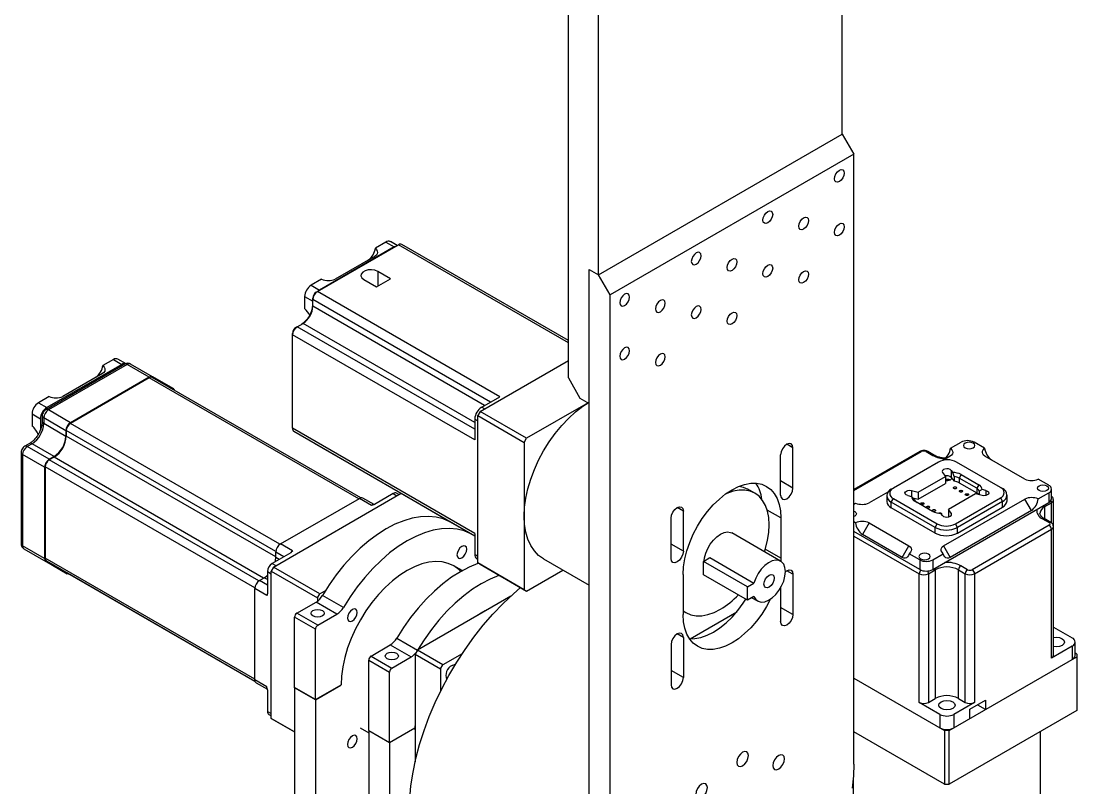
# Model space of a CAD drawing. Header units: millimetres. Extents: x -689 to -21, y -695 to 123.
# Drawn here: x -381.3 to -59.7, y -519.2 to -285.6 of the extents above; entities that cross this region are included whole.
import ezdxf

# ---------------------------------------------------------------- set-up
doc = ezdxf.new("R2010")
doc.units = ezdxf.units.MM

msp = doc.modelspace()

# ---------------------------------------------------------------- linework, layer by layer
at = {"color": 7, "linetype": 'Continuous', "lineweight": 25}
for p, q in [((-214.57, -394.32), (-214.57, -169.78)), ((-131.13, -320.03), (-131.13, -168.97)), ((-205.38, -362.89), (-205.38, -211.83)), ((-205.38, -362.89), (-131.13, -320.03)), ((-131.13, -320.03), (-127.6, -326.15)), ((-127.6, -326.15), (-201.84, -369.01)), ((-127.6, -511.91), (-127.6, -326.15)), ((-290.97, -367.98), (-266.3, -353.74)), ((-270.15, -352.94), (-273.34, -354.78)), ((-270.15, -352.94), (-267.6, -354.41)), ((-266.71, -353.98), (-268.75, -352.8)), ((-214.57, -383.6), (-266.3, -353.74)), ((-214.57, -382.92), (-265.3, -353.64)), ((-267.6, -354.41), (-290.37, -367.55)), ((-273.41, -357.18), (-285.58, -364.2)), ((-268.74, -364.13), (-272.62, -361.88)), ((-272.62, -361.88), (-272.62, -366.37)), ((-208.21, -551.1), (-208.21, -361.25)), ((-208.21, -361.25), (-205.38, -362.89)), ((-201.84, -369.01), (-205.38, -362.89)), ((-289.72, -364.24), (-292.92, -366.08)), ((-292.92, -366.08), (-290.37, -367.55)), ((-276.87, -364.33), (-272.98, -366.57)), ((-272.98, -366.57), (-268.74, -364.13)), ((-294.9, -369.51), (-294.9, -373.2)), ((-294.9, -369.51), (-292.39, -370.96)), ((-291.33, -368.19), (-290.97, -367.98)), ((-235.47, -400.03), (-290.97, -367.98)), ((-201.84, -554.77), (-201.84, -369.01)), ((-292.39, -372.47), (-292.39, -370.02)), ((-238.29, -401.66), (-292.39, -370.43)), ((-240.06, -402.68), (-292.39, -372.47)), ((-297.51, -378.9), (-297.16, -378.7)), ((-297.16, -378.7), (-295.39, -377.68)), ((-243.07, -409.93), (-297.16, -378.7)), ((-243.07, -407.89), (-295.39, -377.68)), ((-298.58, -409.65), (-298.58, -380.74)), ((-243.07, -413.19), (-298.58, -381.15)), ((-353.16, -388.71), (-356.36, -390.56)), ((-353.16, -388.71), (-350.62, -390.18)), ((-349.22, -390.04), (-351.76, -388.57)), ((-241.44, -404.54), (-214.57, -389.03)), ((-349.67, -390.11), (-373.71, -403.99)), ((-350.62, -390.18), (-373.39, -403.33)), ((-348.92, -390.18), (-372.96, -404.06)), ((-342.2, -394.06), (-348.92, -390.18)), ((-341.2, -393.96), (-347.92, -390.08)), ((-356.43, -392.95), (-368.59, -399.97)), ((-342.2, -394.06), (-366.25, -407.94)), ((-342.2, -394.26), (-366.25, -408.14)), ((-278.39, -431.1), (-342.2, -394.26)), ((-277.82, -430.84), (-341.33, -394.18)), ((-334.77, -397.68), (-341.17, -393.98)), ((-214.57, -394.32), (-211.04, -400.45)), ((-372.74, -400.01), (-375.93, -401.86)), ((-375.93, -401.86), (-373.39, -403.33)), ((-240.95, -403.19), (-235.47, -400.03)), ((-208.55, -401.88), (-227.3, -412.7)), ((-211.04, -400.45), (-208.21, -402.08)), ((-366.25, -407.94), (-372.96, -404.06)), ((-241.44, -404.54), (-242.15, -405.76)), ((-227.3, -412.7), (-241.44, -404.54)), ((-240.95, -403.19), (-240.03, -403.72)), ((-377.91, -405.29), (-375.37, -406.76)), ((-377.91, -405.29), (-377.91, -408.98)), ((-375.37, -406.76), (-375.37, -410.15)), ((-374.82, -405.9), (-374.82, -407.61)), ((-367.66, -410.39), (-374.38, -406.51)), ((-374.38, -406.51), (-374.38, -408.23)), ((-367.66, -412.1), (-374.38, -408.23)), ((-302.42, -444.99), (-366.25, -408.14)), ((-243.07, -406.86), (-243.07, -413.19)), ((-243.07, -406.86), (-242.15, -407.4)), ((-242.15, -405.76), (-228.01, -413.93)), ((-242.15, -450.67), (-242.15, -405.76)), ((-367.66, -410.39), (-367.66, -412.1)), ((-367.48, -410.29), (-367.48, -412)), ((-303.66, -447.13), (-367.48, -410.29)), ((-243.07, -441.69), (-298.58, -409.65)), ((-298.16, -410.56), (-243.07, -442.37)), ((-378.66, -414.27), (-380.15, -415.13)), ((-377.91, -414.35), (-379.4, -415.21)), ((-371.2, -418.23), (-377.91, -414.35)), ((-303.67, -448.84), (-367.48, -412)), ((-291.97, -414.13), (-243.07, -442.37)), ((-228.01, -413.93), (-227.3, -412.7)), ((-228.01, -413.93), (-228.01, -458.84)), ((-146.18, -415.62), (-148.05, -414.53)), ((-98.15, -415.72), (-94.96, -413.88)), ((-87.8, -415.72), (-91, -413.88)), ((-381.25, -417.04), (-381.25, -444.81)), ((-374.09, -421.53), (-380.81, -417.66)), ((-380.81, -417.66), (-380.81, -445.42)), ((-372.68, -419.08), (-379.4, -415.21)), ((-149.93, -430.03), (-149.93, -417.78)), ((-146.18, -427.86), (-146.18, -415.62)), ((-107.5, -416.7), (-127.6, -428.3)), ((-127.6, -428.64), (-107, -416.75)), ((-105.58, -416.75), (-103.51, -417.94)), ((-103.01, -417.89), (-105.08, -416.7)), ((-371.2, -418.23), (-372.68, -419.08)), ((-371.2, -418.43), (-372.68, -419.29)), ((-308.85, -456.13), (-372.68, -419.29)), ((-307.38, -455.27), (-371.2, -418.43)), ((-101.86, -419.93), (-115.58, -427.85)), ((-98.22, -418.12), (-100.47, -419.41)), ((-82.96, -427.65), (-96.32, -419.93)), ((-75.57, -425.14), (-87.73, -418.12)), ((-374.09, -421.53), (-374.09, -449.3)), ((-373.92, -421.43), (-373.92, -449.19)), ((-310.09, -458.28), (-373.92, -421.43)), ((-108.01, -429.08), (-99.73, -424.3)), ((-100.6, -423.15), (-99.73, -424.3)), ((-99.73, -424.3), (-99.73, -426.42)), ((-97.94, -422.48), (-97.45, -423.13)), ((-97.94, -422.48), (-97.94, -424.61)), ((-97.05, -424.38), (-97.45, -423.13)), ((-97.05, -424.38), (-97.05, -425.78)), ((-94.94, -423.74), (-95.56, -424.82)), ((-94.94, -423.74), (-89.55, -426.85)), ((-146.18, -427.86), (-149.93, -425.7)), ((-108.01, -431.2), (-99.73, -426.42)), ((-97.94, -424.61), (-97.05, -425.78)), ((-90.18, -427.93), (-95.56, -424.82)), ((-95.56, -424.82), (-95.56, -426.22)), ((-95.56, -426.22), (-90.18, -429.33)), ((-89.55, -426.85), (-90.18, -427.93)), ((-82.96, -427.65), (-82.33, -428.01)), ((-68.23, -427.02), (-71.42, -425.18)), ((-304.37, -451.9), (-265.48, -429.45)), ((-273.76, -432.9), (-277.21, -430.9)), ((-267.89, -429.53), (-273.59, -432.83)), ((-267.89, -429.53), (-266.76, -430.19)), ((-266.17, -429.85), (-266.89, -429.43)), ((-265.48, -429.45), (-251.34, -437.62)), ((-157.76, -429.42), (-159.88, -428.19)), ((-117.23, -429.09), (-122.97, -432.4)), ((-117.61, -430.17), (-117.61, -431.9)), ((-116.21, -428.21), (-115.58, -427.85)), ((-111.16, -430.12), (-110.04, -430.4)), ((-110.04, -430.4), (-109.12, -431.35)), ((-110.01, -428.58), (-108.01, -429.08)), ((-110.01, -428.58), (-110.01, -430.43)), ((-109.66, -430.79), (-108.01, -431.2)), ((-108.01, -429.08), (-108.01, -431.2)), ((-90.53, -429.62), (-98.81, -434.4)), ((-96.68, -438.76), (-82.96, -430.85)), ((-88.53, -430.12), (-90.53, -429.62)), ((-90.18, -427.93), (-90.18, -429.33)), ((-88.5, -428.3), (-89.42, -428.79)), ((-89.42, -428.79), (-89.42, -429.89)), ((-87.38, -428.58), (-88.5, -428.3)), ((-87.38, -428.58), (-87.38, -430.12)), ((-82.96, -430.85), (-82.33, -431.93)), ((-80.93, -431.7), (-80.93, -429.97)), ((-71.42, -431.15), (-68.23, -429.31)), ((-68.23, -429.31), (-68.23, -432.25)), ((-67.41, -431.1), (-67.41, -428.17)), ((-302.25, -444.88), (-278.21, -431)), ((-274.5, -433.15), (-278.21, -431)), ((-179.51, -434.86), (-181.39, -433.78)), ((-127.6, -432.72), (-127.12, -432.44)), ((-116.21, -432.13), (-115.58, -431.05)), ((-102.84, -439.85), (-116.21, -432.13)), ((-116.21, -433.86), (-116.21, -432.13)), ((-102.84, -441.57), (-116.21, -433.86)), ((-115.58, -431.05), (-102.22, -438.76)), ((-103.6, -434.96), (-108.99, -431.85)), ((-103.58, -452.66), (-68.23, -432.25)), ((-100.32, -445.48), (-75.57, -431.19)), ((-82.33, -431.93), (-96.05, -439.85)), ((-96.05, -441.57), (-82.33, -433.66)), ((-82.33, -433.66), (-82.33, -431.93)), ((-73.53, -434.72), (-75.57, -431.19)), ((-69.47, -433.51), (-67.4, -432.32)), ((-69.47, -437.26), (-69.47, -433.51)), ((-67.4, -438.5), (-67.4, -432.32)), ((-66.81, -478.8), (-66.81, -431.5)), ((-183.26, -449.27), (-183.26, -437.02)), ((-179.51, -447.11), (-179.51, -434.86)), ((-149.84, -436.97), (-154, -434.57)), ((-149.84, -436.97), (-149.84, -449.22)), ((-127.33, -436.42), (-127.6, -436.54)), ((-100.6, -436.21), (-101.09, -435.56)), ((-97.94, -435.55), (-98.81, -434.4)), ((-98.81, -434.4), (-98.81, -436.52)), ((-98.71, -436.65), (-98.81, -436.52)), ((-73.53, -434.72), (-98.28, -449.01)), ((-97.94, -435.55), (-97.94, -436.21)), ((-70.18, -437.19), (-68.11, -438.38)), ((-67.61, -438.33), (-69.68, -437.14)), ((-251.34, -437.62), (-251.51, -437.71)), ((-251.34, -437.62), (-250.63, -438.02)), ((-244.28, -441.81), (-250.65, -438.14)), ((-250.63, -438.14), (-250.63, -438.02)), ((-127.12, -438.42), (-127.6, -438.14)), ((-122.97, -438.46), (-125.01, -441.99)), ((-122.97, -438.46), (-110.81, -445.48)), ((-102.84, -439.85), (-102.22, -438.76)), ((-102.84, -441.57), (-102.84, -439.85)), ((-96.05, -439.85), (-96.68, -438.76)), ((-96.05, -441.57), (-96.05, -439.85)), ((-68.11, -439.2), (-91.54, -452.73)), ((-90.83, -453.95), (-67.4, -440.42)), ((-67.4, -479.62), (-67.4, -440.42)), ((-243.07, -441.69), (-243.07, -448.02)), ((-149.91, -450.12), (-164.76, -441.54)), ((-107.54, -452.66), (-127.6, -441.08)), ((-127.6, -442.47), (-107.71, -453.95)), ((-112.85, -449.01), (-125.01, -441.99)), ((-374.09, -449.3), (-380.81, -445.42)), ((-380.4, -446.33), (-373.68, -450.21)), ((-298.54, -447.02), (-302.25, -444.88)), ((-179.51, -447.11), (-183.26, -444.94)), ((-149.84, -449.22), (-154.6, -446.47)), ((-112.85, -449.01), (-110.81, -445.48)), ((-100.32, -445.48), (-98.28, -449.01)), ((-373.99, -450.03), (-373.96, -450.05)), ((-373.96, -450.05), (-367.25, -453.93)), ((-310.1, -486.03), (-373.92, -449.19)), ((-373.55, -450), (-310.05, -486.66)), ((-299.09, -447.55), (-304.8, -450.84)), ((-303.67, -449.05), (-303.67, -447.33)), ((-301.19, -448.76), (-303.67, -447.33)), ((-302.68, -449.62), (-303.67, -449.05)), ((-299.09, -447.55), (-298.54, -447.02)), ((-243.07, -448.02), (-242.15, -448.55)), ((-242.45, -449.39), (-242.15, -449.56)), ((-222.1, -449.43), (-208.21, -457.45)), ((-173.42, -450.18), (-171.46, -449.05)), ((-173.42, -454.26), (-173.42, -450.18)), ((-159.98, -457.93), (-173.42, -450.18)), ((-171.46, -449.05), (-158.03, -456.81)), ((-149.84, -449.22), (-149.86, -450.15)), ((-107.54, -449.72), (-110.74, -447.87)), ((-107.54, -449.72), (-107.54, -452.66)), ((-103.58, -449.72), (-100.39, -447.87)), ((-103.58, -449.72), (-103.58, -452.66)), ((-306.21, -453.29), (-306.21, -459.88)), ((-306.21, -453.29), (-305.08, -453.94)), ((-304.37, -451.9), (-305.08, -453.13)), ((-305.08, -453.13), (-290.94, -461.29)), ((-305.08, -498.04), (-305.08, -453.13)), ((-304.8, -450.84), (-303.67, -451.49)), ((-290.23, -460.07), (-304.37, -451.9)), ((-246.88, -453.01), (-249.43, -451.53)), ((-228.01, -458.84), (-242.15, -450.67)), ((-242.15, -450.67), (-241.44, -451.08)), ((-241.44, -451.08), (-227.3, -459.24)), ((-227.3, -459.24), (-216.2, -452.84)), ((-146.18, -454.11), (-148.05, -453.03)), ((-104.88, -453.95), (-102.81, -452.76)), ((-102.81, -452.76), (-102.81, -491.95)), ((-95.73, -491.95), (-95.73, -452.76)), ((-95.73, -452.76), (-93.66, -453.95)), ((-92.96, -452.73), (-95.03, -451.53)), ((-367.15, -453.69), (-367.12, -453.71)), ((-367.12, -453.71), (-310.05, -486.66)), ((-308.69, -456.03), (-307.2, -455.17)), ((-306.21, -457.46), (-308.69, -456.03)), ((-306.21, -455.74), (-307.2, -455.17)), ((-179.6, -454.16), (-179.6, -466.41)), ((-159.98, -462.02), (-173.42, -454.26)), ((-146.18, -454.11), (-146.18, -466.36)), ((-107.71, -493.15), (-107.71, -453.95)), ((-104.88, -453.95), (-104.88, -493.15)), ((-93.66, -493.15), (-93.66, -453.95)), ((-90.83, -453.95), (-90.83, -493.15)), ((-306.39, -460.62), (-310.1, -458.48)), ((-310.1, -486.24), (-310.1, -458.48)), ((-288.58, -459.11), (-290.23, -460.07)), ((-227.3, -459.24), (-228.01, -458.84)), ((-159.98, -457.93), (-158.03, -456.81)), ((-159.98, -462.02), (-159.98, -457.93)), ((-149.93, -458.24), (-149.93, -468.52)), ((-297.27, -465.97), (-291.41, -462.58)), ((-285.04, -466.26), (-291.41, -462.58)), ((-290.94, -461.29), (-290.23, -460.07)), ((-290.94, -461.29), (-290.94, -462.27)), ((-283.08, -464.21), (-289.44, -460.53)), ((-232.11, -460.8), (-260.53, -477.21)), ((-158.03, -460.89), (-159.98, -462.02)), ((-158.64, -461.24), (-156.91, -462.24)), ((-290.9, -469.64), (-297.27, -465.97)), ((-290.9, -469.64), (-285.04, -466.26)), ((-179.6, -465.3), (-178.75, -465.79)), ((-177.48, -473.75), (-163.28, -465.55)), ((-146.18, -466.36), (-149.93, -464.19)), ((-291.61, -470.87), (-297.97, -467.19)), ((-297.97, -488.62), (-297.97, -467.19)), ((-291.61, -492.3), (-291.61, -470.87)), ((-179.51, -473.35), (-181.39, -472.27)), ((-66.81, -470.22), (-61.09, -473.52)), ((-274.67, -479.01), (-268.81, -475.63)), ((-268.81, -475.63), (-262.45, -479.3)), ((-266.85, -473.58), (-260.54, -477.22)), ((-183.26, -475.51), (-183.26, -487.76)), ((-179.51, -473.35), (-179.51, -485.6)), ((-60.21, -478.83), (-60.21, -474.75)), ((-274.67, -479.01), (-268.31, -482.68)), ((-260.53, -477.21), (-261.24, -478.44)), ((-261.24, -478.44), (-253.46, -482.93)), ((-261.24, -478.44), (-261.24, -511.27)), ((-252.75, -481.7), (-260.53, -477.21)), ((-246.94, -478.34), (-252.75, -481.7)), ((-61.09, -475.97), (-67.4, -479.62)), ((-61.09, -475.97), (-61.09, -480.06)), ((-59.67, -478.42), (-60.21, -478.11)), ((-59.67, -478.42), (-59.67, -495.57)), ((-275.38, -480.23), (-269.02, -483.91)), ((-275.38, -501.67), (-275.38, -480.23)), ((-268.31, -482.68), (-262.45, -479.3)), ((-253.46, -482.93), (-252.75, -481.7)), ((-98.56, -501.69), (-59.67, -479.24)), ((-269.02, -505.34), (-269.02, -483.91)), ((-253.46, -482.93), (-253.46, -489.64)), ((-179.51, -485.6), (-183.26, -483.43)), ((-306.39, -488.38), (-310.1, -486.24)), ((-309.69, -487.15), (-306.25, -489.14)), ((-306.21, -489.33), (-306.39, -488.38)), ((-291.61, -492.3), (-297.97, -488.62)), ((-297.97, -488.67), (-297.94, -488.64)), ((-291.61, -492.34), (-297.97, -488.67)), ((-297.97, -488.67), (-297.97, -533.62)), ((-291.61, -492.3), (-283.81, -487.8)), ((-291.61, -492.34), (-283.83, -487.85)), ((-127.6, -485.75), (-99.98, -501.69)), ((-306.21, -489.33), (-306.21, -495.91)), ((-104.88, -493.15), (-102.81, -491.95)), ((-95.73, -491.95), (-93.66, -493.15)), ((-291.61, -492.34), (-291.61, -537.29)), ((-101.39, -496.79), (-107.71, -493.15)), ((-90.83, -493.15), (-97.15, -496.79)), ((-92.25, -495.19), (-87.51, -492.45)), ((-92.25, -498.05), (-92.25, -495.19)), ((-89.88, -493.94), (-89.99, -493.88)), ((-89.88, -493.94), (-89.88, -493.82)), ((-87.51, -495.31), (-89.88, -493.94)), ((-87.51, -492.45), (-87.51, -495.31)), ((-306.21, -495.91), (-305.08, -496.57)), ((-305.8, -496.83), (-305.08, -497.24)), ((-297.97, -502.14), (-305.08, -498.04)), ((-305.08, -498.04), (-304.37, -498.45)), ((-304.37, -498.45), (-297.97, -502.14)), ((-101.39, -496.79), (-101.39, -500.87)), ((-59.67, -495.57), (-98.56, -518.02)), ((-97.15, -496.79), (-97.15, -500.87)), ((-277.93, -500.9), (-275.38, -502.37)), ((-269.02, -505.34), (-261.28, -500.87)), ((-269.02, -505.38), (-261.28, -500.91)), ((-261.31, -500.89), (-261.28, -500.91)), ((-261.24, -499.51), (-261.28, -500.87)), ((-261.28, -500.91), (-261.24, -502.27)), ((-275.38, -501.67), (-269.02, -505.34)), ((-275.38, -501.71), (-275.35, -501.69)), ((-275.38, -501.71), (-275.38, -546.62)), ((-275.38, -501.71), (-269.02, -505.38)), ((-99.98, -518.02), (-127.6, -502.08)), ((-98.56, -501.69), (-99.98, -501.69)), ((-99.98, -501.69), (-99.98, -518.02)), ((-98.56, -518.02), (-98.56, -501.69)), ((-70.77, -529.46), (-70.77, -501.98)), ((-269.02, -505.38), (-269.02, -550.29)), ((-127.77, -516.15), (-127.77, -529.46)), ((-99.98, -518.02), (-98.56, -518.02))]:
    msp.add_line(p, q, dxfattribs=at)
at = {"color": 7, "linetype": 'Continuous', "lineweight": 25, "flags": 128}
for points in [[(-132.02, -334.5), (-132.58, -334.7), (-133.07, -334.6), (-133.39, -334.23), (-133.5, -333.64), (-133.39, -332.92), (-133.07, -332.18), (-132.58, -331.53), (-132.02, -331.07), (-131.45, -330.87), (-130.97, -330.96), (-130.64, -331.34), (-130.53, -331.93), (-130.64, -332.65), (-130.97, -333.39), (-131.45, -334.04), (-132.02, -334.5)], [(-153.82, -347.08), (-154.39, -347.28), (-154.87, -347.19), (-155.19, -346.82), (-155.3, -346.23), (-155.19, -345.51), (-154.87, -344.76), (-154.39, -344.11), (-153.82, -343.65), (-153.25, -343.46), (-152.77, -343.55), (-152.45, -343.92), (-152.33, -344.51), (-152.45, -345.23), (-152.77, -345.98), (-153.25, -346.63), (-153.82, -347.08)], [(-142.92, -348.96), (-143.49, -349.15), (-143.97, -349.06), (-144.29, -348.69), (-144.4, -348.1), (-144.29, -347.38), (-143.97, -346.64), (-143.49, -345.99), (-142.92, -345.53), (-142.35, -345.33), (-141.87, -345.42), (-141.55, -345.79), (-141.43, -346.38), (-141.55, -347.11), (-141.87, -347.85), (-142.35, -348.5), (-142.92, -348.96)], [(-132.02, -350.83), (-132.58, -351.03), (-133.07, -350.93), (-133.39, -350.56), (-133.5, -349.97), (-133.39, -349.25), (-133.07, -348.51), (-132.58, -347.86), (-132.02, -347.4), (-131.45, -347.2), (-130.97, -347.3), (-130.64, -347.67), (-130.53, -348.26), (-130.64, -348.98), (-130.97, -349.72), (-131.45, -350.37), (-132.02, -350.83)], [(-273.34, -354.78), (-272.98, -355.23), (-272.76, -355.68), (-272.7, -356.12), (-272.79, -356.52), (-273.03, -356.88), (-273.41, -357.18)], [(-267.08, -354.19), (-267.22, -354.23), (-267.6, -354.41)], [(-175.62, -359.67), (-175.05, -359.21), (-174.57, -358.56), (-174.25, -357.82), (-174.14, -357.1), (-174.25, -356.51), (-174.57, -356.14), (-175.05, -356.04), (-175.62, -356.24), (-176.19, -356.7), (-176.67, -357.35), (-176.99, -358.09), (-177.11, -358.81), (-176.99, -359.4), (-176.67, -359.77), (-176.19, -359.87), (-175.62, -359.67)], [(-164.72, -361.54), (-165.29, -361.74), (-165.77, -361.65), (-166.09, -361.28), (-166.2, -360.69), (-166.09, -359.96), (-165.77, -359.22), (-165.29, -358.57), (-164.72, -358.11), (-164.15, -357.92), (-163.67, -358.01), (-163.35, -358.38), (-163.23, -358.97), (-163.35, -359.69), (-163.67, -360.43), (-164.15, -361.08), (-164.72, -361.54)], [(-153.82, -363.42), (-154.39, -363.61), (-154.87, -363.52), (-155.19, -363.15), (-155.3, -362.56), (-155.19, -361.84), (-154.87, -361.09), (-154.39, -360.44), (-153.82, -359.99), (-153.25, -359.79), (-152.77, -359.88), (-152.45, -360.25), (-152.33, -360.84), (-152.45, -361.56), (-152.77, -362.31), (-153.25, -362.96), (-153.82, -363.42)], [(-272.62, -361.88), (-273.48, -361.53), (-274.48, -361.38), (-275.52, -361.43), (-276.47, -361.69), (-277.2, -362.11), (-277.64, -362.66), (-277.73, -363.26), (-277.46, -363.84), (-276.87, -364.33)], [(-142.92, -365.29), (-143.49, -365.48), (-143.97, -365.39), (-144.29, -365.02), (-144.4, -364.43), (-144.29, -363.71), (-143.97, -362.97), (-143.49, -362.32), (-142.92, -361.86), (-142.35, -361.66), (-141.87, -361.75), (-141.55, -362.12), (-141.43, -362.72), (-141.55, -363.44), (-141.87, -364.18), (-142.35, -364.83), (-142.92, -365.29)], [(-290.37, -367.55), (-290.76, -367.82), (-290.9, -367.94)], [(-197.42, -372.26), (-196.86, -371.8), (-196.37, -371.15), (-196.05, -370.41), (-195.94, -369.68), (-196.05, -369.09), (-196.37, -368.72), (-196.86, -368.63), (-197.42, -368.83), (-197.99, -369.29), (-198.47, -369.94), (-198.8, -370.68), (-198.91, -371.4), (-198.8, -371.99), (-198.47, -372.36), (-197.99, -372.45), (-197.42, -372.26)], [(-186.52, -374.13), (-185.95, -373.67), (-185.47, -373.02), (-185.15, -372.28), (-185.04, -371.56), (-185.15, -370.97), (-185.47, -370.6), (-185.95, -370.5), (-186.52, -370.7), (-187.09, -371.16), (-187.57, -371.81), (-187.89, -372.55), (-188.01, -373.27), (-187.89, -373.86), (-187.57, -374.23), (-187.09, -374.33), (-186.52, -374.13)], [(-175.62, -376), (-175.05, -375.54), (-174.57, -374.89), (-174.25, -374.15), (-174.14, -373.43), (-174.25, -372.84), (-174.57, -372.47), (-175.05, -372.37), (-175.62, -372.57), (-176.19, -373.03), (-176.67, -373.68), (-176.99, -374.42), (-177.11, -375.14), (-176.99, -375.73), (-176.67, -376.11), (-176.19, -376.2), (-175.62, -376)], [(-164.72, -377.87), (-165.29, -378.07), (-165.77, -377.98), (-166.09, -377.61), (-166.2, -377.02), (-166.09, -376.29), (-165.77, -375.55), (-165.29, -374.9), (-164.72, -374.44), (-164.15, -374.25), (-163.67, -374.34), (-163.35, -374.71), (-163.23, -375.3), (-163.35, -376.02), (-163.67, -376.77), (-164.15, -377.42), (-164.72, -377.87)], [(-197.42, -388.59), (-196.86, -388.13), (-196.37, -387.48), (-196.05, -386.74), (-195.94, -386.02), (-196.05, -385.42), (-196.37, -385.05), (-196.86, -384.96), (-197.42, -385.16), (-197.99, -385.62), (-198.47, -386.27), (-198.8, -387.01), (-198.91, -387.73), (-198.8, -388.32), (-198.47, -388.69), (-197.99, -388.79), (-197.42, -388.59)], [(-186.52, -390.46), (-185.95, -390), (-185.47, -389.35), (-185.15, -388.61), (-185.04, -387.89), (-185.15, -387.3), (-185.47, -386.93), (-185.95, -386.83), (-186.52, -387.03), (-187.09, -387.49), (-187.57, -388.14), (-187.89, -388.88), (-188.01, -389.6), (-187.89, -390.19), (-187.57, -390.56), (-187.09, -390.66), (-186.52, -390.46)], [(-356.36, -390.56), (-355.99, -391), (-355.78, -391.45), (-355.71, -391.89), (-355.8, -392.3), (-356.04, -392.65), (-356.43, -392.95)], [(-340.84, -394.46), (-340.9, -394.31), (-341.03, -394.11), (-341.2, -393.96), (-341.42, -393.88), (-341.66, -393.87), (-341.93, -393.93), (-342.2, -394.06)], [(-228.01, -436.38), (-227.88, -433.7), (-227.5, -430.91), (-226.88, -428.04), (-226.01, -425.13), (-224.92, -422.22), (-223.61, -419.33), (-222.1, -416.52), (-220.42, -413.81), (-218.58, -411.23), (-216.6, -408.83), (-214.51, -406.62), (-212.34, -404.65), (-210.11, -402.92), (-208.54, -401.89)], [(-291.97, -414.13), (-291.97, -414.13), (-292, -414.12)], [(-146.18, -415.62), (-146.32, -414.87), (-146.73, -414.4), (-147.34, -414.28), (-148.05, -414.53), (-148.77, -415.11), (-149.38, -415.93), (-149.78, -416.87), (-149.93, -417.78)], [(-91.27, -415.6), (-90.9, -415.28), (-90.77, -414.9), (-90.9, -414.52), (-91.27, -414.2), (-91.83, -413.99), (-92.48, -413.91), (-93.14, -413.99), (-93.69, -414.2), (-94.06, -414.52), (-94.19, -414.9), (-94.06, -415.28), (-93.69, -415.6), (-93.14, -415.81), (-92.48, -415.89), (-91.83, -415.81), (-91.27, -415.6)], [(-98.15, -415.72), (-97.79, -416.17), (-97.57, -416.62), (-97.5, -417.06), (-97.59, -417.46), (-97.84, -417.82), (-98.22, -418.12)], [(-87.73, -418.12), (-88.12, -417.82), (-88.36, -417.46), (-88.45, -417.06), (-88.39, -416.62), (-88.17, -416.17), (-87.8, -415.72)], [(-97.94, -422.48), (-98.26, -422.22), (-98.74, -422.04), (-99.3, -421.98), (-99.85, -422.05), (-100.31, -422.24), (-100.62, -422.51), (-100.72, -422.83), (-100.6, -423.15)], [(-179.6, -454.16), (-179.48, -451.84), (-179.1, -449.42), (-178.47, -446.93), (-177.61, -444.41), (-176.53, -441.92), (-175.24, -439.49), (-173.78, -437.16), (-172.16, -434.98), (-170.42, -432.97), (-168.57, -431.19), (-166.66, -429.65), (-164.72, -428.38), (-162.78, -427.4), (-160.87, -426.74), (-159.02, -426.4), (-157.28, -426.38), (-155.66, -426.7), (-154.19, -427.34), (-152.91, -428.28), (-151.83, -429.53), (-150.97, -431.05), (-150.34, -432.82), (-149.96, -434.8), (-149.84, -436.97)], [(-162.52, -427.3), (-161.34, -427.56), (-159.88, -428.19)], [(-97.78, -424.81), (-97.88, -425.03), (-98.21, -425.31)], [(-96.4, -427.99), (-96.56, -428.05), (-96.75, -428.07), (-96.94, -428.05), (-97.11, -427.99), (-97.21, -427.89), (-97.25, -427.78), (-97.21, -427.67), (-97.11, -427.58), (-96.94, -427.51), (-96.75, -427.49), (-96.56, -427.51), (-96.4, -427.58), (-96.29, -427.67), (-96.25, -427.78), (-96.29, -427.89), (-96.4, -427.99)], [(-68.78, -428.58), (-69.34, -428.79), (-70, -428.87), (-70.65, -428.79), (-71.21, -428.58), (-71.58, -428.26), (-71.71, -427.88), (-71.58, -427.5), (-71.21, -427.18), (-70.65, -426.97), (-70, -426.89), (-69.34, -426.97), (-68.78, -427.18), (-68.41, -427.5), (-68.28, -427.88), (-68.41, -428.26), (-68.78, -428.58)], [(-154.86, -447.26), (-154.54, -446.25), (-153.91, -443.76), (-153.53, -441.35), (-153.41, -439.03), (-153.53, -436.87), (-153.91, -434.89), (-154.54, -433.12), (-155.4, -431.61), (-156.47, -430.37), (-157.76, -429.42), (-159.22, -428.78), (-160.83, -428.47), (-162.57, -428.48), (-164.41, -428.82), (-166.32, -429.49), (-166.64, -429.63)], [(-149.93, -430.03), (-149.78, -430.77), (-149.38, -431.24), (-148.77, -431.36), (-148.05, -431.11), (-147.34, -430.53), (-146.73, -429.71), (-146.32, -428.77), (-146.18, -427.86)], [(-111.16, -430.12), (-111.63, -429.93), (-111.93, -429.66), (-112.03, -429.33), (-111.91, -429.01), (-111.59, -428.75), (-111.12, -428.57), (-110.56, -428.51), (-110.01, -428.58)], [(-94.6, -429.02), (-94.77, -429.09), (-94.96, -429.11), (-95.15, -429.09), (-95.31, -429.02), (-95.42, -428.93), (-95.46, -428.82), (-95.42, -428.71), (-95.31, -428.61), (-95.15, -428.55), (-94.96, -428.53), (-94.77, -428.55), (-94.6, -428.61), (-94.49, -428.71), (-94.46, -428.82), (-94.49, -428.93), (-94.6, -429.02)], [(-92.81, -430.06), (-92.97, -430.12), (-93.16, -430.14), (-93.35, -430.12), (-93.51, -430.06), (-93.62, -429.97), (-93.66, -429.86), (-93.62, -429.74), (-93.51, -429.65), (-93.35, -429.59), (-93.16, -429.57), (-92.97, -429.59), (-92.81, -429.65), (-92.7, -429.74), (-92.66, -429.86), (-92.7, -429.97), (-92.81, -430.06)], [(-87.38, -428.58), (-86.91, -428.77), (-86.61, -429.04), (-86.51, -429.36), (-86.63, -429.68), (-86.95, -429.95), (-87.43, -430.13), (-87.98, -430.19), (-88.53, -430.12)], [(-183.26, -437.02), (-183.12, -436.11), (-182.71, -435.18), (-182.1, -434.36), (-181.39, -433.78), (-180.67, -433.53), (-180.06, -433.65), (-179.66, -434.11), (-179.51, -434.86)], [(-106.43, -432.81), (-106.59, -432.87), (-106.78, -432.9), (-106.97, -432.87), (-107.13, -432.81), (-107.24, -432.72), (-107.28, -432.61), (-107.24, -432.5), (-107.13, -432.4), (-106.97, -432.34), (-106.78, -432.32), (-106.59, -432.34), (-106.43, -432.4), (-106.32, -432.5), (-106.28, -432.61), (-106.32, -432.72), (-106.43, -432.81)], [(-104.63, -433.85), (-104.79, -433.91), (-104.98, -433.93), (-105.17, -433.91), (-105.34, -433.85), (-105.45, -433.75), (-105.48, -433.64), (-105.45, -433.53), (-105.34, -433.44), (-105.17, -433.38), (-104.98, -433.35), (-104.79, -433.38), (-104.63, -433.44), (-104.52, -433.53), (-104.48, -433.64), (-104.52, -433.75), (-104.63, -433.85)], [(-250.65, -438.14), (-252.66, -437.26), (-254.83, -436.71), (-257.15, -436.49), (-259.58, -436.6), (-262.11, -437.04), (-264.72, -437.8), (-267.37, -438.89), (-270.04, -440.29), (-272.72, -441.98), (-275.37, -443.96), (-277.97, -446.19), (-280.5, -448.67), (-282.94, -451.37), (-285.25, -454.27), (-287.43, -457.33), (-289.44, -460.53)], [(-222.1, -449.43), (-222.1, -449.43), (-223.61, -448.35), (-224.92, -446.98), (-226.01, -445.33), (-226.88, -443.41), (-227.5, -441.27), (-227.88, -438.91), (-228.01, -436.38)], [(-127.6, -434.89), (-127.33, -435.02), (-126.96, -435.34), (-126.83, -435.72), (-126.96, -436.1), (-127.33, -436.42)], [(-102.83, -434.88), (-103, -434.95), (-103.19, -434.97), (-103.38, -434.95), (-103.54, -434.88), (-103.65, -434.79), (-103.69, -434.68), (-103.65, -434.57), (-103.54, -434.48), (-103.38, -434.41), (-103.19, -434.39), (-103, -434.41), (-102.83, -434.48), (-102.73, -434.57), (-102.69, -434.68), (-102.73, -434.79), (-102.83, -434.88)], [(-101.76, -435.52), (-101.74, -435.51), (-101.58, -435.45), (-101.39, -435.43), (-101.2, -435.45), (-101.04, -435.51), (-100.93, -435.61), (-100.89, -435.72), (-100.91, -435.8)], [(-100.6, -436.21), (-100.28, -436.48), (-99.8, -436.66), (-99.24, -436.72), (-98.69, -436.65), (-98.23, -436.46), (-97.92, -436.19), (-97.82, -435.87), (-97.94, -435.55)], [(-244.28, -441.81), (-246.3, -440.93), (-248.47, -440.38), (-250.79, -440.16), (-253.22, -440.27), (-255.75, -440.71), (-258.35, -441.48), (-261, -442.56), (-263.68, -443.96), (-266.36, -445.65), (-269.01, -447.63), (-271.61, -449.87), (-274.14, -452.35), (-276.57, -455.05), (-278.89, -457.94), (-281.06, -461), (-283.08, -464.21)], [(-173.19, -450.05), (-173.08, -449.12), (-172.71, -447.7), (-172.13, -446.28), (-171.34, -444.92), (-170.4, -443.7), (-169.36, -442.67), (-168.26, -441.89), (-167.15, -441.4), (-166.11, -441.22), (-165.17, -441.36), (-164.76, -441.54)], [(-245.53, -446.49), (-245.64, -445.9), (-245.96, -445.53), (-246.44, -445.44), (-247.01, -445.63), (-247.58, -446.09), (-248.06, -446.74), (-248.38, -447.48), (-248.5, -448.2), (-248.38, -448.8), (-248.06, -449.17), (-247.58, -449.26), (-247.01, -449.06), (-246.44, -448.6), (-245.96, -447.95), (-245.64, -447.21), (-245.53, -446.49)], [(-110.81, -445.48), (-110.42, -445.78), (-110.18, -446.13), (-110.09, -446.54), (-110.16, -446.98), (-110.37, -447.43), (-110.74, -447.87)], [(-100.39, -447.87), (-100.75, -447.43), (-100.97, -446.98), (-101.04, -446.54), (-100.95, -446.13), (-100.7, -445.78), (-100.32, -445.48)], [(-374.09, -449.3), (-374.07, -449.6), (-373.99, -449.86), (-373.86, -450.07), (-373.68, -450.21), (-373.47, -450.29), (-373.22, -450.3), (-373.07, -450.27)], [(-303.81, -450.27), (-303.73, -449.88), (-303.67, -449.05)], [(-179.51, -447.11), (-179.66, -448.02), (-180.06, -448.95), (-180.67, -449.77), (-181.39, -450.35), (-182.1, -450.6), (-182.71, -450.48), (-183.12, -450.02), (-183.26, -449.27)], [(-158.03, -460.89), (-157.5, -461.75), (-156.75, -462.32), (-155.83, -462.56), (-154.77, -462.46), (-153.65, -462.03), (-152.51, -461.28), (-151.42, -460.26), (-150.43, -459.03), (-149.6, -457.64), (-148.98, -456.17), (-148.59, -454.71), (-148.46, -453.32), (-148.59, -452.09), (-148.98, -451.07), (-149.6, -450.33), (-150.43, -449.89), (-151.42, -449.8), (-152.51, -450.04), (-153.65, -450.61), (-154.77, -451.48), (-155.83, -452.59), (-156.75, -453.9), (-157.5, -455.33), (-158.03, -456.81)], [(-110.74, -447.87), (-110.94, -448.41), (-111.22, -448.83), (-111.57, -449.1), (-111.97, -449.23), (-112.4, -449.2), (-112.85, -449.01)], [(-104.85, -449.4), (-104.48, -449.08), (-104.35, -448.7), (-104.48, -448.32), (-104.85, -448), (-105.4, -447.78), (-106.06, -447.71), (-106.71, -447.78), (-107.27, -448), (-107.64, -448.32), (-107.77, -448.7), (-107.64, -449.08), (-107.27, -449.4), (-106.71, -449.61), (-106.06, -449.69), (-105.4, -449.61), (-104.85, -449.4)], [(-98.28, -449.01), (-98.73, -449.2), (-99.16, -449.23), (-99.56, -449.1), (-99.9, -448.83), (-100.18, -448.41), (-100.39, -447.87)], [(-247.3, -453.24), (-247.95, -452.62), (-249.46, -451.55), (-251.14, -450.79), (-252.98, -450.35), (-254.95, -450.23), (-257.04, -450.44), (-259.2, -450.97), (-261.43, -451.81), (-263.68, -452.97), (-265.93, -454.41), (-268.15, -456.13), (-270.32, -458.1), (-272.4, -460.3), (-274.38, -462.7), (-276.22, -465.27), (-277.9, -467.97), (-279.41, -470.78), (-280.71, -473.66), (-281.81, -476.57), (-282.67, -479.47), (-283.3, -482.33), (-283.68, -485.12), (-283.81, -487.8)], [(-241.95, -450.79), (-242.12, -450.85), (-244.77, -451.93), (-247.45, -453.33), (-250.13, -455.02), (-252.78, -457), (-255.38, -459.24), (-257.91, -461.72), (-260.35, -464.42), (-262.66, -467.31), (-264.83, -470.37), (-266.85, -473.58)], [(-148.46, -453.31), (-148.05, -453.03), (-147.34, -452.78), (-146.73, -452.89), (-146.32, -453.36), (-146.18, -454.11)], [(-307.2, -455.17), (-306.51, -454.69), (-306.21, -454.43)], [(-235.59, -454.46), (-235.76, -454.52), (-238.41, -455.61), (-241.09, -457), (-243.76, -458.7), (-246.42, -460.67), (-249.02, -462.91), (-251.55, -465.39), (-253.98, -468.09), (-256.3, -470.98), (-258.47, -474.05), (-260.49, -477.25)], [(-153.41, -454.36), (-152.8, -454.15), (-152.29, -454.25), (-151.95, -454.64), (-151.83, -455.27), (-151.95, -456.03), (-152.29, -456.82), (-152.8, -457.51), (-153.41, -458), (-154.01, -458.21), (-154.52, -458.11), (-154.86, -457.72), (-154.98, -457.09), (-154.86, -456.32), (-154.52, -455.54), (-154.01, -454.85), (-153.41, -454.36)], [(-263.01, -526.4), (-262.88, -522.52), (-262.5, -518.51), (-261.87, -514.4), (-261, -510.21), (-259.88, -505.98), (-258.53, -501.72), (-256.95, -497.45), (-255.15, -493.21), (-253.15, -489.02), (-250.95, -484.91), (-248.57, -480.88), (-246.02, -476.99), (-243.32, -473.23), (-240.48, -469.64), (-237.52, -466.24), (-234.45, -463.04), (-231.3, -460.07), (-229.12, -458.19)], [(-153, -461.64), (-154.19, -463.89), (-155.66, -466.22), (-157.28, -468.4), (-159.02, -470.4), (-160.87, -472.19), (-162.78, -473.73), (-164.72, -475), (-166.66, -475.98), (-168.57, -476.64), (-170.42, -476.98), (-172.16, -476.99), (-173.78, -476.68), (-175.24, -476.04), (-176.53, -475.09), (-177.61, -473.85), (-178.47, -472.33), (-179.1, -470.56), (-179.48, -468.58), (-179.6, -466.41)], [(-177.69, -473.74), (-176.07, -473.72), (-174.23, -473.37), (-172.32, -472.71), (-170.38, -471.74), (-168.43, -470.47), (-166.52, -468.93), (-164.68, -467.14), (-162.93, -465.14), (-161.32, -462.95), (-160.51, -461.71)], [(-289.49, -466.8), (-290.15, -467.06), (-290.92, -467.15), (-291.7, -467.06), (-292.35, -466.8), (-292.79, -466.42), (-292.95, -465.98), (-292.79, -465.53), (-292.35, -465.15), (-291.7, -464.9), (-290.92, -464.81), (-290.15, -464.9), (-289.49, -465.15), (-289.05, -465.53), (-288.9, -465.98), (-289.05, -466.42), (-289.49, -466.8)], [(-278.86, -465.73), (-278.97, -465.14), (-279.3, -464.77), (-279.78, -464.68), (-280.35, -464.88), (-280.91, -465.33), (-281.4, -465.98), (-281.72, -466.73), (-281.83, -467.45), (-281.72, -468.04), (-281.4, -468.41), (-280.91, -468.5), (-280.35, -468.31), (-279.78, -467.85), (-279.3, -467.2), (-278.97, -466.45), (-278.86, -465.73)], [(-239.89, -465.3), (-241.09, -465.94), (-242.28, -466.67)], [(-179.6, -465.22), (-178.76, -465.79), (-177.3, -466.43), (-175.68, -466.74), (-173.94, -466.73), (-172.1, -466.39), (-170.19, -465.73), (-168.26, -464.75)], [(-146.18, -466.36), (-146.32, -467.27), (-146.73, -468.2), (-147.34, -469.02), (-148.05, -469.6), (-148.77, -469.85), (-149.38, -469.73), (-149.78, -469.26), (-149.93, -468.52)], [(-179.51, -473.35), (-179.66, -472.6), (-180.06, -472.14), (-180.67, -472.02), (-181.39, -472.27), (-182.1, -472.85), (-182.71, -473.67), (-183.12, -474.6), (-183.26, -475.51)], [(-66.81, -473.4), (-65.94, -473.31), (-64.98, -473.42), (-64.17, -473.73), (-63.63, -474.2), (-63.44, -474.75), (-63.63, -475.3), (-64.17, -475.77), (-64.98, -476.08), (-65.94, -476.19), (-66.81, -476.1)], [(-269.76, -478.19), (-269.1, -477.94), (-268.33, -477.85), (-267.55, -477.94), (-266.9, -478.19), (-266.46, -478.57), (-266.3, -479.02), (-266.46, -479.47), (-266.9, -479.85), (-267.55, -480.1), (-268.33, -480.19), (-269.1, -480.1), (-269.76, -479.85), (-270.2, -479.47), (-270.35, -479.02), (-270.2, -478.57), (-269.76, -478.19)], [(-249.98, -481.88), (-249.27, -481.62), (-249.02, -481.62)], [(-306.29, -488.93), (-306.36, -488.68), (-306.39, -488.38)], [(-183.26, -487.76), (-183.12, -488.51), (-182.71, -488.98), (-182.1, -489.09), (-181.39, -488.84), (-180.67, -488.27), (-180.06, -487.45), (-179.66, -486.51), (-179.51, -485.6)], [(-101.04, -492.97), (-100.23, -492.66), (-99.27, -492.55), (-98.31, -492.66), (-97.5, -492.97), (-96.96, -493.44), (-96.77, -493.99), (-96.96, -494.54), (-97.5, -495.01), (-98.31, -495.32), (-99.27, -495.43), (-100.23, -495.32), (-101.04, -495.01), (-101.58, -494.54), (-101.77, -493.99), (-101.58, -493.44), (-101.04, -492.97)], [(-278.86, -504.22), (-278.97, -503.63), (-279.3, -503.26), (-279.78, -503.17), (-280.35, -503.37), (-280.91, -503.83), (-281.4, -504.48), (-281.72, -505.22), (-281.83, -505.94), (-281.72, -506.53), (-281.4, -506.9), (-280.91, -506.99), (-280.35, -506.8), (-279.78, -506.34), (-279.3, -505.69), (-278.97, -504.95), (-278.86, -504.22)], [(-161.5, -512.43), (-160.82, -511.88), (-160.24, -511.1), (-159.86, -510.21), (-159.72, -509.35), (-159.86, -508.64), (-160.24, -508.2), (-160.82, -508.09), (-161.5, -508.32), (-162.18, -508.87), (-162.75, -509.65), (-163.14, -510.54), (-163.27, -511.4), (-163.14, -512.11), (-162.75, -512.55), (-162.18, -512.66), (-161.5, -512.43)], [(-150.5, -513.41), (-149.82, -512.86), (-149.24, -512.08), (-148.86, -511.19), (-148.72, -510.33), (-148.86, -509.62), (-149.24, -509.18), (-149.82, -509.07), (-150.5, -509.31), (-151.18, -509.85), (-151.76, -510.63), (-152.14, -511.52), (-152.28, -512.38), (-152.14, -513.09), (-151.76, -513.53), (-151.18, -513.64), (-150.5, -513.41)], [(-127.6, -511.91), (-127.72, -515.53), (-128.1, -519.26)], [(-174, -522.19), (-173.32, -521.64), (-172.74, -520.86), (-172.36, -519.98), (-172.22, -519.11), (-172.36, -518.41), (-172.74, -517.96), (-173.32, -517.85), (-174, -518.09), (-174.68, -518.64), (-175.26, -519.41), (-175.64, -520.3), (-175.78, -521.16), (-175.64, -521.87), (-175.26, -522.31), (-174.68, -522.43), (-174, -522.19)]]:
    msp.add_lwpolyline(points, dxfattribs=at)
at = {"color": 7, "linetype": 'Continuous', "lineweight": 25}
for centre, radius, start, end in [((-269.33, -354.09), 1.41, 65.6929, 125.6176), ((-265.71, -354.55), 1.01, 65.6929, 125.6176), ((-278.77, -353.99), 5.48, 307.2032, 351.6809), ((-290.6, -369.71), 4.3, 122.6055, 177.3945), ((-287.7, -359.15), 5.48, 248.3225, 292.7931), ((-289.32, -370.57), 3.07, 122.6055, 177.3945), ((-290.09, -370.13), 2.31, 122.6055, 177.3945), ((-299.68, -371.73), 7.3, 302.6055, 357.3945), ((-298.91, -372.18), 6.53, 302.6055, 357.3945), ((-299.56, -378.51), 7.06, 27.5408, 48.7014), ((-295.5, -381.29), 3.07, 122.6055, 177.3945), ((-296.27, -380.85), 2.31, 122.6055, 177.3945), ((-352.34, -389.86), 1.41, 65.6929, 125.6176), ((-361.78, -389.76), 5.48, 307.2032, 351.6809), ((-349.8, -391.33), 1.41, 65.6929, 125.6176), ((-349.36, -390.79), 0.747, 54.0534, 114.6362), ((-348.34, -391), 1.01, 65.6929, 125.6176), ((-341.69, -394.98), 0.88, 65.6929, 125.6176), ((-335.16, -398.36), 0.773, 13.7778, 106.2276), ((-373.61, -405.48), 4.3, 122.6055, 177.3945), ((-370.71, -394.92), 5.48, 248.3225, 292.7931), ((-371.07, -406.95), 4.3, 122.6055, 177.3945), ((-371.31, -406.65), 3.07, 122.6055, 177.3945), ((-373.4, -404.67), 0.747, 54.0541, 114.6279), ((-238.46, -407.07), 4.61, 122.6055, 177.3945), ((-382.05, -407.88), 7.68, 302.6055, 357.3945), ((-374.06, -405.82), 0.76, 187.0305, 245.5079), ((-374.06, -407.54), 0.755, 185.9531, 245.6028), ((-364.59, -410.53), 3.07, 122.6055, 177.3945), ((-364.8, -410.41), 2.69, 122.6055, 177.3945), ((-382.08, -413.88), 6.44, 20.4899, 49.6448), ((-297.6, -409.75), 0.986, 173.7012, 234.9867), ((-378.35, -414.96), 0.755, 54.4036, 114.0646), ((-375.54, -411.63), 8.07, 302.6055, 357.3945), ((-375.34, -411.75), 7.68, 302.6055, 357.3945), ((-92.98, -417.7), 4.3, 62.6097, 117.3903), ((-380.53, -416.99), 0.719, 184.0237, 247.2642), ((-377.74, -417.8), 3.07, 122.6055, 177.3945), ((-379.84, -415.82), 0.754, 54.383, 114.3), ((-107.29, -417.16), 0.503, 54.3824, 114.3071), ((-106.29, -418.11), 1.54, 62.6097, 117.3903), ((-105.29, -417.16), 0.503, 65.6929, 125.6176), ((-103.22, -418.33), 0.479, 63.8528, 127.2725), ((-99.5, -410.45), 8.5, 241.8376, 268.0217), ((-103.57, -414.93), 5.48, 307.2032, 351.6809), ((-82.38, -414.93), 5.48, 188.3191, 232.7968), ((-371.02, -421.67), 3.07, 122.6055, 177.3945), ((-371.23, -421.55), 2.69, 122.6055, 177.3945), ((-99.09, -425.28), 6.02, 62.6097, 117.3903), ((-99.27, -426.03), 1.95, 47.0313, 106.9331), ((-97.37, -428.29), 5.16, 61.94, 90.9288), ((-97.32, -428.05), 3.68, 61.4569, 85.7771), ((-167.08, -432.6), 11.5, 6.7149, 32.8053), ((-99.27, -427.63), 2.41, 68.1036, 101.0159), ((-99.27, -423.23), 2.34, 258.6798, 297.108), ((-97.32, -429.46), 3.68, 61.4569, 85.7771), ((-90.3, -428.5), 1.81, 6.2774, 65.5335), ((-83.57, -429.25), 1.71, 290.7834, 69.2166), ((-73.45, -420.09), 5.48, 247.2069, 291.6775), ((-68.66, -428.17), 1.22, 290.7834, 69.2166), ((-277.62, -431.82), 1.01, 65.6929, 125.6176), ((-267.3, -430.35), 1.01, 65.6929, 125.6176), ((-115.46, -430.17), 2.1, 110.7834, 249.2166), ((-114.97, -429.45), 1.71, 110.7834, 249.2166), ((-108.24, -430.2), 1.81, 186.2774, 245.5335), ((-90.86, -429.29), 1.52, 19.3136, 63.522), ((-91.03, -430.92), 1.8, 36.147, 61.5476), ((-83.08, -429.97), 2.1, 290.7834, 69.2166), ((-73.45, -436.24), 5.48, 68.3225, 112.7931), ((-273.82, -434.22), 1.27, 94.0199, 122.1244), ((-125.09, -427.35), 5.48, 248.3225, 292.7931), ((-115.21, -431.66), 2.41, 185.6948, 245.6253), ((-107.68, -430.85), 1.52, 199.3136, 243.522), ((-83.33, -431.46), 2.41, 294.3747, 354.3052), ((-76.84, -430.36), 5.48, 307.2032, 351.6809), ((-68.48, -435.77), 2.46, 113.6845, 175.1155), ((-70.8, -433.54), 1.33, 1.2688, 22.9014), ((-68.81, -430.97), 1.41, 294.3747, 354.3052), ((-68.83, -432.36), 1.43, 1.8856, 29.275), ((-67.77, -431.43), 0.958, 292.7277, 356.0565), ((-101.17, -430.41), 5.16, 241.94, 270.9288), ((-69.08, -434.58), 2.83, 175.8166, 247.0814), ((-69.89, -437.6), 0.503, 65.6929, 125.6176), ((-249.98, -436.88), 1.43, 242.1031, 264.2411), ((-125.09, -443.51), 5.48, 67.2069, 111.6775), ((-121.7, -437.63), 5.48, 188.3191, 232.7968), ((-99.45, -433.3), 7.38, 242.6097, 297.3903), ((-99.45, -433.42), 6.02, 242.6097, 297.3903), ((-67.82, -438.76), 0.479, 64.031, 127.2547), ((-68.26, -438.79), 0.437, 290.7834, 69.2166), ((-68.94, -440.49), 1.54, 2.6055, 57.3945), ((-67.77, -439.54), 0.958, 292.7277, 356.0565), ((-243.61, -440.55), 1.43, 242.1031, 264.2411), ((-99.45, -435.02), 7.38, 242.6097, 297.3903), ((-380.5, -444.73), 0.754, 185.6948, 245.6253), ((-379.86, -445.54), 0.959, 172.7442, 235.9436), ((-300.6, -447.47), 3.07, 122.6055, 177.3945), ((-373.08, -449.3), 0.839, 172.7442, 235.9436), ((-297.18, -449.26), 2.62, 121.1936, 141.2056), ((-241.64, -448.2), 1.44, 172.7442, 235.9436), ((-105.56, -445.9), 4.3, 242.6097, 297.3903), ((-303.14, -453.43), 3.07, 122.6055, 177.3945), ((-106.16, -454.02), 1.55, 130.3163, 177.3509), ((-105.56, -448.84), 4.3, 242.6097, 297.3903), ((-106.37, -454.01), 1.5, 2.3003, 36.7779), ((-104.13, -452.79), 1.33, 1.2688, 22.9014), ((-99.27, -459.58), 7.69, 62.6097, 117.3903), ((-99.2, -459.54), 9.04, 62.4781, 94.482), ((-94.2, -452.83), 1.54, 122.6055, 177.3945), ((-92.13, -454.02), 1.54, 122.6055, 177.3945), ((-92.25, -451.36), 1.54, 242.6097, 297.3903), ((-92.37, -454.02), 1.54, 2.6055, 57.3945), ((-366.85, -453.25), 0.773, 193.5913, 286.414), ((-307.03, -458.62), 3.07, 122.6055, 177.3945), ((-106.29, -451.22), 3.07, 242.6097, 297.3903), ((-92.25, -451.22), 3.07, 242.6097, 297.3903), ((-303.77, -460.67), 2.62, 158.7928, 178.8041), ((-294.44, -457.71), 5.74, 301.9001, 330.5502), ((-181.23, -442.88), 25.44, 300.6747, 316.471), ((-296.44, -467.26), 1.54, 122.6055, 177.3945), ((-288.07, -461.39), 5.74, 301.9001, 330.5502), ((-290.07, -470.94), 1.54, 122.6055, 177.3945), ((-271.85, -470.75), 5.74, 301.9001, 330.5502), ((-61.55, -474.75), 1.31, 290.7834, 69.2166), ((-273.85, -480.3), 1.54, 122.6055, 177.3945), ((-265.2, -474.77), 5.3, 301.2348, 323.1727), ((-67.82, -478.7), 1.01, 294.3747, 354.3052), ((-61.71, -478.68), 1.51, 294.3747, 354.3052), ((-248.36, -485), 3.52, 117.2823, 199.9182), ((-267.48, -483.98), 1.54, 122.6055, 177.3945), ((-309.12, -486.35), 0.986, 173.7012, 234.9867), ((-99.27, -498.77), 7.69, 62.6097, 117.3903), ((-106.29, -490.42), 3.07, 242.6097, 297.3903), ((-92.25, -490.42), 3.07, 242.6097, 297.3903), ((-305.26, -496.04), 0.959, 172.7442, 235.9436), ((-99.27, -492.7), 4.61, 242.6097, 297.3903), ((-99.27, -496.78), 4.61, 242.6097, 297.3903)]:
    msp.add_arc(centre, radius, start, end, dxfattribs=at)
for points, knots in [([(-347.93, -390.09), (-347.94, -390.08), (-348.11, -389.94), (-348.54, -389.85), (-349.14, -389.86), (-349.49, -390.02), (-349.67, -390.11)], [0, 0, 0, 0, 0.026274, 0.36883, 0.670798, 1, 1, 1, 1]), ([(-373.71, -403.99), (-373.87, -404.1), (-374.22, -404.34), (-374.61, -404.92), (-374.8, -405.47), (-374.81, -405.81), (-374.82, -405.9)], [0, 0, 0, 0, 0.256873, 0.556933, 0.877492, 1, 1, 1, 1]), ([(-374.82, -407.61), (-374.82, -407.77), (-374.83, -408.24), (-375, -409.14), (-375.38, -410.27), (-375.93, -411.4), (-376.64, -412.46), (-377.44, -413.36), (-378.13, -413.95), (-378.53, -414.19), (-378.66, -414.27)], [0, 0, 0, 0, 0.072487, 0.212691, 0.354996, 0.499021, 0.643745, 0.787835, 0.929975, 1, 1, 1, 1]), ([(-380.15, -415.13), (-380.31, -415.24), (-380.66, -415.49), (-381.05, -416.06), (-381.23, -416.61), (-381.25, -416.95), (-381.25, -417.04)], [0, 0, 0, 0, 0.256873, 0.556933, 0.877492, 1, 1, 1, 1]), ([(-105.08, -416.7), (-105.22, -416.63), (-105.57, -416.46), (-106.24, -416.36), (-106.95, -416.44), (-107.34, -416.62), (-107.5, -416.7)], [0, 0, 0, 0, 0.187805, 0.477884, 0.780766, 1, 1, 1, 1]), ([(-99.66, -418.75), (-100, -418.73), (-100.77, -418.69), (-101.83, -418.43), (-102.58, -418.13), (-102.93, -417.94), (-103.01, -417.89)], [0, 0, 0, 0, 0.269511, 0.597636, 0.903957, 1, 1, 1, 1]), ([(-66.82, -431.5), (-66.84, -431.32), (-66.88, -430.98), (-67.12, -430.6), (-67.33, -430.44), (-67.41, -430.39)], [0, 0, 0, 0, 0.402226, 0.776939, 1, 1, 1, 1]), ([(-273.59, -432.83), (-273.73, -432.89), (-274.01, -433.02), (-274.34, -433.1), (-274.5, -433.15)], [0, 0, 0, 0, 0.4985789, 1, 1, 1, 1]), ([(-69.68, -437.14), (-69.81, -437.06), (-70.2, -436.82), (-70.64, -436.38), (-70.91, -435.92), (-70.92, -435.67), (-70.92, -435.56)], [0, 0, 0, 0, 0.154984, 0.45056, 0.747581, 1, 1, 1, 1]), ([(-66.82, -439.6), (-66.84, -439.43), (-66.88, -439.09), (-67.17, -438.64), (-67.46, -438.44), (-67.61, -438.33)], [0, 0, 0, 0, 0.336158, 0.649321, 1, 1, 1, 1]), ([(-381.25, -444.81), (-381.23, -445.03), (-381.19, -445.45), (-380.87, -446), (-380.55, -446.22), (-380.39, -446.33)], [0, 0, 0, 0, 0.3614985, 0.6942453, 1, 1, 1, 1]), ([(-306.21, -459.88), (-306.23, -460.02), (-306.25, -460.29), (-306.34, -460.51), (-306.39, -460.62)], [0, 0, 0, 0, 0.498579, 1, 1, 1, 1])]:
    msp.add_open_spline(points, degree=3, knots=knots, dxfattribs=at)

doc.saveas('drawing.dxf')
